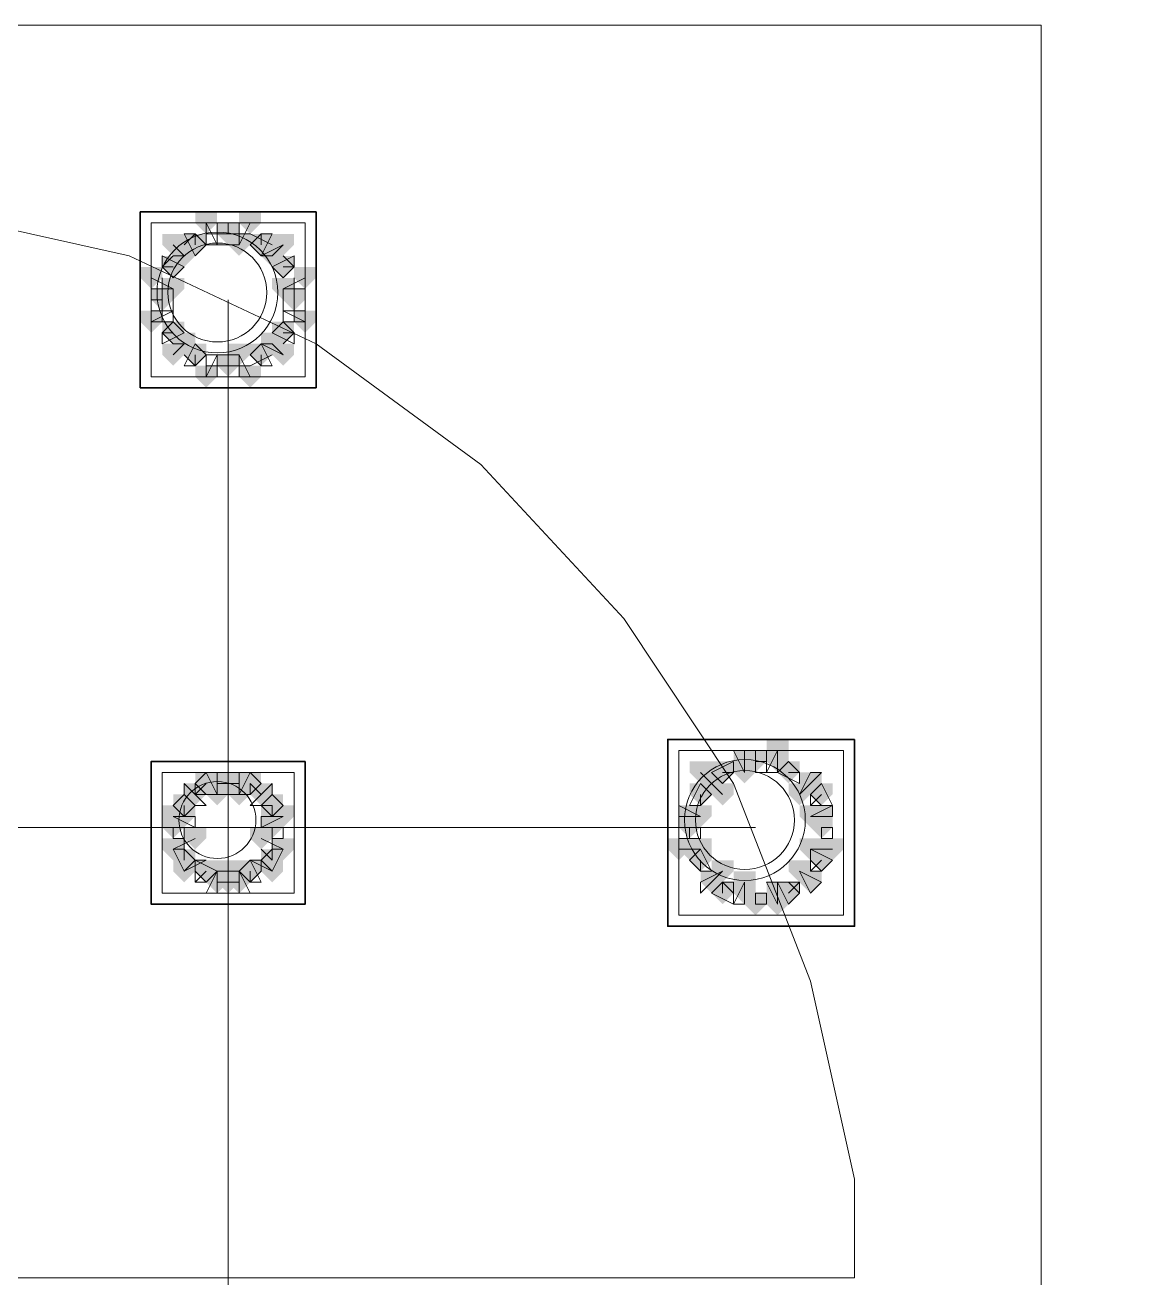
# Model space of a CAD drawing. Header units: millimetres. Extents: x 2315 to 4619, y 1334 to 1897.
# Drawn here: x 3907.4 to 3913.64, y 1554.71 to 1561.67 of the extents above; entities that cross this region are included whole.
import ezdxf

# ---------------------------------------------------------------- set-up
doc = ezdxf.new("R2010")
doc.units = ezdxf.units.MM
doc.linetypes.add('PDF_IMPORT', pattern=[1, 0.8, -0.2])
for name, color, linetype, true_color in [('PDF_10', 7, 'Continuous', 0x00b85c), ('PDF_AXIS', 7, 'Continuous', 0x00b85c), ('PDF_柱构件', 7, 'Continuous', 0x00b85c), ('PDF_转运站初步方案', 7, 'Continuous', 0x00b85c)]:
    doc.layers.add(name, color=color, linetype=linetype, true_color=true_color)
doc.layers.add('PDF_中心线层', color=1, linetype='Continuous')
doc.layers.add('PDF_粗实线层', color=7, linetype='Continuous')

msp = doc.modelspace()

# ---------------------------------------------------------------- hatches: boundary and pattern name
at = {"layer": 'PDF_10', "transparency": 33554559}
for points in [[(3908.5295, 1560.5703), (3908.4684, 1560.5703), (3908.4684, 1560.5093), (3908.5295, 1560.4482), (3908.5906, 1560.5093), (3908.5906, 1560.5703)], [(3908.5295, 1560.5703), (3908.4684, 1560.5703), (3908.4684, 1560.5093), (3908.5295, 1560.4482), (3908.5906, 1560.5093), (3908.5906, 1560.5703)], [(3908.3463, 1560.5093), (3908.2852, 1560.5093), (3908.2852, 1560.4482), (3908.3463, 1560.3871), (3908.4074, 1560.4482), (3908.4074, 1560.5093)], [(3908.3463, 1560.5093), (3908.2852, 1560.5093), (3908.2852, 1560.4482), (3908.3463, 1560.3871), (3908.4074, 1560.4482), (3908.4074, 1560.5093)], [(3908.7128, 1560.5093), (3908.6517, 1560.5093), (3908.6517, 1560.4482), (3908.7128, 1560.3871), (3908.7739, 1560.4482), (3908.7739, 1560.5093)], [(3908.7128, 1560.5093), (3908.6517, 1560.5093), (3908.6517, 1560.4482), (3908.7128, 1560.3871), (3908.7739, 1560.4482), (3908.7739, 1560.5093)], [(3908.2241, 1560.3871), (3908.163, 1560.3871), (3908.163, 1560.326), (3908.2241, 1560.2649), (3908.2852, 1560.326), (3908.2852, 1560.3871)], [(3908.2241, 1560.3871), (3908.163, 1560.3871), (3908.163, 1560.326), (3908.2241, 1560.2649), (3908.2852, 1560.326), (3908.2852, 1560.3871)], [(3908.8349, 1560.3871), (3908.7739, 1560.3871), (3908.7739, 1560.326), (3908.8349, 1560.2649), (3908.896, 1560.326), (3908.896, 1560.3871)], [(3908.8349, 1560.3871), (3908.7739, 1560.3871), (3908.7739, 1560.326), (3908.8349, 1560.2649), (3908.896, 1560.326), (3908.896, 1560.3871)], [(3908.163, 1560.2039), (3908.102, 1560.2039), (3908.102, 1560.1428), (3908.163, 1560.0817), (3908.2241, 1560.1428), (3908.2241, 1560.2039)], [(3908.163, 1560.2039), (3908.102, 1560.2039), (3908.102, 1560.1428), (3908.163, 1560.0817), (3908.2241, 1560.1428), (3908.2241, 1560.2039)], [(3908.896, 1560.2039), (3908.8349, 1560.2039), (3908.8349, 1560.1428), (3908.896, 1560.0817), (3908.9571, 1560.1428), (3908.9571, 1560.2039)], [(3908.896, 1560.2039), (3908.8349, 1560.2039), (3908.8349, 1560.1428), (3908.896, 1560.0817), (3908.9571, 1560.1428), (3908.9571, 1560.2039)], [(3908.896, 1560.2039), (3908.8349, 1560.2039), (3908.8349, 1560.1428), (3908.896, 1560.0817), (3908.9571, 1560.1428), (3908.9571, 1560.2039)], [(3908.2241, 1560.0206), (3908.163, 1560.0206), (3908.163, 1559.9595), (3908.2241, 1559.8985), (3908.2852, 1559.9595), (3908.2852, 1560.0206)], [(3908.2241, 1560.0206), (3908.163, 1560.0206), (3908.163, 1559.9595), (3908.2241, 1559.8985), (3908.2852, 1559.9595), (3908.2852, 1560.0206)], [(3908.8349, 1560.0206), (3908.7739, 1560.0206), (3908.7739, 1559.9595), (3908.8349, 1559.8985), (3908.896, 1559.9595), (3908.896, 1560.0206)], [(3908.8349, 1560.0206), (3908.7739, 1560.0206), (3908.7739, 1559.9595), (3908.8349, 1559.8985), (3908.896, 1559.9595), (3908.896, 1560.0206)], [(3908.3463, 1559.8985), (3908.2852, 1559.8985), (3908.2852, 1559.8374), (3908.3463, 1559.7763), (3908.4074, 1559.8374), (3908.4074, 1559.8985)], [(3908.3463, 1559.8985), (3908.2852, 1559.8985), (3908.2852, 1559.8374), (3908.3463, 1559.7763), (3908.4074, 1559.8374), (3908.4074, 1559.8985)], [(3908.5295, 1559.8374), (3908.4684, 1559.8374), (3908.4684, 1559.7763), (3908.5295, 1559.7152), (3908.5906, 1559.7763), (3908.5906, 1559.8374)], [(3908.5295, 1559.8374), (3908.4684, 1559.8374), (3908.4684, 1559.7763), (3908.5295, 1559.7152), (3908.5906, 1559.7763), (3908.5906, 1559.8374)], [(3908.7128, 1559.8985), (3908.6517, 1559.8985), (3908.6517, 1559.8374), (3908.7128, 1559.7763), (3908.7739, 1559.8374), (3908.7739, 1559.8985)], [(3908.7128, 1559.8985), (3908.6517, 1559.8985), (3908.6517, 1559.8374), (3908.7128, 1559.7763), (3908.7739, 1559.8374), (3908.7739, 1559.8985)], [(3911.4614, 1557.6385), (3911.4003, 1557.6385), (3911.4003, 1557.5774), (3911.4614, 1557.5163), (3911.5225, 1557.5774), (3911.5225, 1557.6385)], [(3911.4614, 1557.6385), (3911.4003, 1557.6385), (3911.4003, 1557.5774), (3911.4614, 1557.5163), (3911.5225, 1557.5774), (3911.5225, 1557.6385)], [(3911.2782, 1557.5774), (3911.2171, 1557.5774), (3911.2171, 1557.5163), (3911.2782, 1557.4552), (3911.3393, 1557.5163), (3911.3393, 1557.5774)], [(3911.2782, 1557.5774), (3911.2171, 1557.5774), (3911.2171, 1557.5163), (3911.2782, 1557.4552), (3911.3393, 1557.5163), (3911.3393, 1557.5774)], [(3911.2782, 1557.5774), (3911.2171, 1557.5774), (3911.2171, 1557.5163), (3911.2782, 1557.4552), (3911.3393, 1557.5163), (3911.3393, 1557.5774)], [(3911.6447, 1557.5774), (3911.5836, 1557.5774), (3911.5836, 1557.5163), (3911.6447, 1557.4552), (3911.7057, 1557.5163), (3911.7057, 1557.5774)], [(3911.6447, 1557.5774), (3911.5836, 1557.5774), (3911.5836, 1557.5163), (3911.6447, 1557.4552), (3911.7057, 1557.5163), (3911.7057, 1557.5774)], [(3908.4074, 1557.5163), (3908.3463, 1557.5163), (3908.3463, 1557.4552), (3908.4074, 1557.3941), (3908.4684, 1557.4552), (3908.4684, 1557.5163)], [(3908.4074, 1557.5163), (3908.3463, 1557.5163), (3908.3463, 1557.4552), (3908.4074, 1557.3941), (3908.4684, 1557.4552), (3908.4684, 1557.5163)], [(3908.5295, 1557.5163), (3908.4684, 1557.5163), (3908.4684, 1557.4552), (3908.5295, 1557.3941), (3908.5906, 1557.4552), (3908.5906, 1557.5163)], [(3908.5295, 1557.5163), (3908.4684, 1557.5163), (3908.4684, 1557.4552), (3908.5295, 1557.3941), (3908.5906, 1557.4552), (3908.5906, 1557.5163)], [(3908.6517, 1557.5163), (3908.5906, 1557.5163), (3908.5906, 1557.4552), (3908.6517, 1557.3941), (3908.7128, 1557.4552), (3908.7128, 1557.5163)], [(3908.6517, 1557.5163), (3908.5906, 1557.5163), (3908.5906, 1557.4552), (3908.6517, 1557.3941), (3908.7128, 1557.4552), (3908.7128, 1557.5163)], [(3911.156, 1557.4552), (3911.0949, 1557.4552), (3911.0949, 1557.3941), (3911.156, 1557.333), (3911.2171, 1557.3941), (3911.2171, 1557.4552)], [(3911.156, 1557.4552), (3911.0949, 1557.4552), (3911.0949, 1557.3941), (3911.156, 1557.333), (3911.2171, 1557.3941), (3911.2171, 1557.4552)], [(3911.8279, 1557.4552), (3911.7668, 1557.4552), (3911.7668, 1557.3941), (3911.8279, 1557.333), (3911.889, 1557.3941), (3911.889, 1557.4552)], [(3911.8279, 1557.4552), (3911.7668, 1557.4552), (3911.7668, 1557.3941), (3911.8279, 1557.333), (3911.889, 1557.3941), (3911.889, 1557.4552)], [(3908.2852, 1557.3941), (3908.2241, 1557.3941), (3908.2241, 1557.333), (3908.2852, 1557.272), (3908.3463, 1557.333), (3908.3463, 1557.3941)], [(3908.2852, 1557.3941), (3908.2241, 1557.3941), (3908.2241, 1557.333), (3908.2852, 1557.272), (3908.3463, 1557.333), (3908.3463, 1557.3941)], [(3908.2852, 1557.3941), (3908.2241, 1557.3941), (3908.2241, 1557.333), (3908.2852, 1557.272), (3908.3463, 1557.333), (3908.3463, 1557.3941)], [(3908.7739, 1557.3941), (3908.7128, 1557.3941), (3908.7128, 1557.333), (3908.7739, 1557.272), (3908.8349, 1557.333), (3908.8349, 1557.3941)], [(3908.7739, 1557.3941), (3908.7128, 1557.3941), (3908.7128, 1557.333), (3908.7739, 1557.272), (3908.8349, 1557.333), (3908.8349, 1557.3941)], [(3908.2241, 1557.272), (3908.163, 1557.272), (3908.163, 1557.2109), (3908.2241, 1557.1498), (3908.2852, 1557.2109), (3908.2852, 1557.272)], [(3908.2241, 1557.272), (3908.163, 1557.272), (3908.163, 1557.2109), (3908.2241, 1557.1498), (3908.2852, 1557.2109), (3908.2852, 1557.272)], [(3908.7739, 1557.272), (3908.7128, 1557.272), (3908.7128, 1557.2109), (3908.7739, 1557.1498), (3908.8349, 1557.2109), (3908.8349, 1557.272)], [(3908.7739, 1557.272), (3908.7128, 1557.272), (3908.7128, 1557.2109), (3908.7739, 1557.1498), (3908.8349, 1557.2109), (3908.8349, 1557.272)], [(3911.0949, 1557.272), (3911.0339, 1557.272), (3911.0339, 1557.2109), (3911.0949, 1557.1498), (3911.156, 1557.2109), (3911.156, 1557.272)], [(3911.0949, 1557.272), (3911.0339, 1557.272), (3911.0339, 1557.2109), (3911.0949, 1557.1498), (3911.156, 1557.2109), (3911.156, 1557.272)], [(3911.8279, 1557.272), (3911.7668, 1557.272), (3911.7668, 1557.2109), (3911.8279, 1557.1498), (3911.889, 1557.2109), (3911.889, 1557.272)], [(3911.8279, 1557.272), (3911.7668, 1557.272), (3911.7668, 1557.2109), (3911.8279, 1557.1498), (3911.889, 1557.2109), (3911.889, 1557.272)], [(3908.2852, 1557.0887), (3908.2241, 1557.0887), (3908.2241, 1557.0276), (3908.2852, 1556.9666), (3908.3463, 1557.0276), (3908.3463, 1557.0887)], [(3908.2852, 1557.0887), (3908.2241, 1557.0887), (3908.2241, 1557.0276), (3908.2852, 1556.9666), (3908.3463, 1557.0276), (3908.3463, 1557.0887)], [(3908.7739, 1557.0887), (3908.7128, 1557.0887), (3908.7128, 1557.0276), (3908.7739, 1556.9666), (3908.8349, 1557.0276), (3908.8349, 1557.0887)], [(3908.7739, 1557.0887), (3908.7128, 1557.0887), (3908.7128, 1557.0276), (3908.7739, 1556.9666), (3908.8349, 1557.0276), (3908.8349, 1557.0887)], [(3911.156, 1557.0887), (3911.0949, 1557.0887), (3911.0949, 1557.0276), (3911.156, 1556.9666), (3911.2171, 1557.0276), (3911.2171, 1557.0887)], [(3911.156, 1557.0887), (3911.0949, 1557.0887), (3911.0949, 1557.0276), (3911.156, 1556.9666), (3911.2171, 1557.0276), (3911.2171, 1557.0887)], [(3911.8279, 1557.0887), (3911.7668, 1557.0887), (3911.7668, 1557.0276), (3911.8279, 1556.9666), (3911.889, 1557.0276), (3911.889, 1557.0887)], [(3911.8279, 1557.0887), (3911.7668, 1557.0887), (3911.7668, 1557.0276), (3911.8279, 1556.9666), (3911.889, 1557.0276), (3911.889, 1557.0887)], [(3908.4074, 1557.0276), (3908.3463, 1557.0276), (3908.3463, 1556.9666), (3908.4074, 1556.9055), (3908.4684, 1556.9666), (3908.4684, 1557.0276)], [(3908.4074, 1557.0276), (3908.3463, 1557.0276), (3908.3463, 1556.9666), (3908.4074, 1556.9055), (3908.4684, 1556.9666), (3908.4684, 1557.0276)], [(3908.6517, 1557.0276), (3908.5906, 1557.0276), (3908.5906, 1556.9666), (3908.6517, 1556.9055), (3908.7128, 1556.9666), (3908.7128, 1557.0276)], [(3908.6517, 1557.0276), (3908.5906, 1557.0276), (3908.5906, 1556.9666), (3908.6517, 1556.9055), (3908.7128, 1556.9666), (3908.7128, 1557.0276)], [(3908.5295, 1556.9666), (3908.4684, 1556.9666), (3908.4684, 1556.9055), (3908.5295, 1556.8444), (3908.5906, 1556.9055), (3908.5906, 1556.9666)], [(3908.5295, 1556.9666), (3908.4684, 1556.9666), (3908.4684, 1556.9055), (3908.5295, 1556.8444), (3908.5906, 1556.9055), (3908.5906, 1556.9666)], [(3911.2782, 1556.9055), (3911.2171, 1556.9055), (3911.2171, 1556.8444), (3911.2782, 1556.7833), (3911.3393, 1556.8444), (3911.3393, 1556.9055)], [(3911.2782, 1556.9055), (3911.2171, 1556.9055), (3911.2171, 1556.8444), (3911.2782, 1556.7833), (3911.3393, 1556.8444), (3911.3393, 1556.9055)], [(3911.4614, 1556.8444), (3911.4003, 1556.8444), (3911.4003, 1556.7833), (3911.4614, 1556.7222), (3911.5225, 1556.7833), (3911.5225, 1556.8444)], [(3911.4614, 1556.8444), (3911.4003, 1556.8444), (3911.4003, 1556.7833), (3911.4614, 1556.7222), (3911.5225, 1556.7833), (3911.5225, 1556.8444)], [(3911.6447, 1556.9055), (3911.5836, 1556.9055), (3911.5836, 1556.8444), (3911.6447, 1556.7833), (3911.7057, 1556.8444), (3911.7057, 1556.9055)], [(3911.6447, 1556.9055), (3911.5836, 1556.9055), (3911.5836, 1556.8444), (3911.6447, 1556.7833), (3911.7057, 1556.8444), (3911.7057, 1556.9055)]]:
    msp.add_hatch(color=6, dxfattribs=at).paths.add_polyline_path(points)
at = {"layer": 'PDF_柱构件', "transparency": 33554559}
for points in [[(3908.4074, 1560.6314), (3908.3463, 1560.6314), (3908.3463, 1560.5703), (3908.4074, 1560.5093), (3908.4684, 1560.5703), (3908.4684, 1560.6314)], [(3908.6517, 1560.6314), (3908.5906, 1560.6314), (3908.5906, 1560.5703), (3908.6517, 1560.5093), (3908.7128, 1560.5703), (3908.7128, 1560.6314)], [(3908.2241, 1560.5093), (3908.163, 1560.5093), (3908.163, 1560.4482), (3908.2241, 1560.3871), (3908.2852, 1560.4482), (3908.2852, 1560.5093)], [(3908.5906, 1560.5093), (3908.5295, 1560.5093), (3908.5295, 1560.4482), (3908.5906, 1560.3871), (3908.6517, 1560.4482), (3908.6517, 1560.5093)], [(3908.8349, 1560.5093), (3908.7739, 1560.5093), (3908.7739, 1560.4482), (3908.8349, 1560.3871), (3908.896, 1560.4482), (3908.896, 1560.5093)], [(3908.2852, 1560.4482), (3908.2241, 1560.4482), (3908.2241, 1560.3871), (3908.2852, 1560.326), (3908.3463, 1560.3871), (3908.3463, 1560.4482)], [(3908.7739, 1560.4482), (3908.7128, 1560.4482), (3908.7128, 1560.3871), (3908.7739, 1560.326), (3908.8349, 1560.3871), (3908.8349, 1560.4482)], [(3908.102, 1560.326), (3908.0409, 1560.326), (3908.0409, 1560.2649), (3908.102, 1560.2039), (3908.163, 1560.2649), (3908.163, 1560.326)], [(3908.9571, 1560.326), (3908.896, 1560.326), (3908.896, 1560.2649), (3908.9571, 1560.2039), (3909.0182, 1560.2649), (3909.0182, 1560.326)], [(3908.2241, 1560.2649), (3908.163, 1560.2649), (3908.163, 1560.2039), (3908.2241, 1560.1428), (3908.2852, 1560.2039), (3908.2852, 1560.2649)], [(3908.8349, 1560.2649), (3908.7739, 1560.2649), (3908.7739, 1560.2039), (3908.8349, 1560.1428), (3908.896, 1560.2039), (3908.896, 1560.2649)], [(3908.102, 1560.0817), (3908.0409, 1560.0817), (3908.0409, 1560.0206), (3908.102, 1559.9595), (3908.163, 1560.0206), (3908.163, 1560.0817)], [(3908.9571, 1560.0817), (3908.896, 1560.0817), (3908.896, 1560.0206), (3908.9571, 1559.9595), (3909.0182, 1560.0206), (3909.0182, 1560.0817)], [(3908.2852, 1559.9595), (3908.2241, 1559.9595), (3908.2241, 1559.8985), (3908.2852, 1559.8374), (3908.3463, 1559.8985), (3908.3463, 1559.9595)], [(3908.7739, 1559.9595), (3908.7128, 1559.9595), (3908.7128, 1559.8985), (3908.7739, 1559.8374), (3908.8349, 1559.8985), (3908.8349, 1559.9595)], [(3908.2241, 1559.8985), (3908.163, 1559.8985), (3908.163, 1559.8374), (3908.2241, 1559.7763), (3908.2852, 1559.8374), (3908.2852, 1559.8985)], [(3908.5906, 1559.8985), (3908.5295, 1559.8985), (3908.5295, 1559.8374), (3908.5906, 1559.7763), (3908.6517, 1559.8374), (3908.6517, 1559.8985)], [(3908.8349, 1559.8985), (3908.7739, 1559.8985), (3908.7739, 1559.8374), (3908.8349, 1559.7763), (3908.896, 1559.8374), (3908.896, 1559.8985)], [(3908.4074, 1559.7763), (3908.3463, 1559.7763), (3908.3463, 1559.7152), (3908.4074, 1559.6541), (3908.4684, 1559.7152), (3908.4684, 1559.7763)], [(3908.6517, 1559.7763), (3908.5906, 1559.7763), (3908.5906, 1559.7152), (3908.6517, 1559.6541), (3908.7128, 1559.7152), (3908.7128, 1559.7763)], [(3911.5836, 1557.6995), (3911.5225, 1557.6995), (3911.5225, 1557.6385), (3911.5836, 1557.5774), (3911.6447, 1557.6385), (3911.6447, 1557.6995)], [(3911.4003, 1557.6385), (3911.3393, 1557.6385), (3911.3393, 1557.5774), (3911.4003, 1557.5163), (3911.4614, 1557.5774), (3911.4614, 1557.6385)], [(3911.5836, 1557.6385), (3911.5225, 1557.6385), (3911.5225, 1557.5774), (3911.5836, 1557.5163), (3911.6447, 1557.5774), (3911.6447, 1557.6385)], [(3911.156, 1557.5774), (3911.0949, 1557.5774), (3911.0949, 1557.5163), (3911.156, 1557.4552), (3911.2171, 1557.5163), (3911.2171, 1557.5774)], [(3911.4003, 1557.5774), (3911.3393, 1557.5774), (3911.3393, 1557.5163), (3911.4003, 1557.4552), (3911.4614, 1557.5163), (3911.4614, 1557.5774)], [(3908.4684, 1557.5163), (3908.4074, 1557.5163), (3908.4074, 1557.4552), (3908.4684, 1557.3941), (3908.5295, 1557.4552), (3908.5295, 1557.5163)], [(3908.5906, 1557.5163), (3908.5295, 1557.5163), (3908.5295, 1557.4552), (3908.5906, 1557.3941), (3908.6517, 1557.4552), (3908.6517, 1557.5163)], [(3911.2171, 1557.5163), (3911.156, 1557.5163), (3911.156, 1557.4552), (3911.2171, 1557.3941), (3911.2782, 1557.4552), (3911.2782, 1557.5163)], [(3911.7668, 1557.5163), (3911.7057, 1557.5163), (3911.7057, 1557.4552), (3911.7668, 1557.3941), (3911.8279, 1557.4552), (3911.8279, 1557.5163)], [(3908.3463, 1557.4552), (3908.2852, 1557.4552), (3908.2852, 1557.3941), (3908.3463, 1557.333), (3908.4074, 1557.3941), (3908.4074, 1557.4552)], [(3908.4684, 1557.4552), (3908.4074, 1557.4552), (3908.4074, 1557.3941), (3908.4684, 1557.333), (3908.5295, 1557.3941), (3908.5295, 1557.4552)], [(3908.5906, 1557.4552), (3908.5295, 1557.4552), (3908.5295, 1557.3941), (3908.5906, 1557.333), (3908.6517, 1557.3941), (3908.6517, 1557.4552)], [(3908.7128, 1557.4552), (3908.6517, 1557.4552), (3908.6517, 1557.3941), (3908.7128, 1557.333), (3908.7739, 1557.3941), (3908.7739, 1557.4552)], [(3911.2782, 1557.4552), (3911.2171, 1557.4552), (3911.2171, 1557.3941), (3911.2782, 1557.333), (3911.3393, 1557.3941), (3911.3393, 1557.4552)], [(3911.7057, 1557.4552), (3911.6447, 1557.4552), (3911.6447, 1557.3941), (3911.7057, 1557.333), (3911.7668, 1557.3941), (3911.7668, 1557.4552)], [(3908.2241, 1557.333), (3908.163, 1557.333), (3908.163, 1557.272), (3908.2241, 1557.2109), (3908.2852, 1557.272), (3908.2852, 1557.333)], [(3908.2852, 1557.333), (3908.2241, 1557.333), (3908.2241, 1557.272), (3908.2852, 1557.2109), (3908.3463, 1557.272), (3908.3463, 1557.333)], [(3908.7739, 1557.333), (3908.7128, 1557.333), (3908.7128, 1557.272), (3908.7739, 1557.2109), (3908.8349, 1557.272), (3908.8349, 1557.333)], [(3908.8349, 1557.333), (3908.7739, 1557.333), (3908.7739, 1557.272), (3908.8349, 1557.2109), (3908.896, 1557.272), (3908.896, 1557.333)], [(3911.0949, 1557.333), (3911.0339, 1557.333), (3911.0339, 1557.272), (3911.0949, 1557.2109), (3911.156, 1557.272), (3911.156, 1557.333)], [(3911.156, 1557.333), (3911.0949, 1557.333), (3911.0949, 1557.272), (3911.156, 1557.2109), (3911.2171, 1557.272), (3911.2171, 1557.333)], [(3911.7668, 1557.333), (3911.7057, 1557.333), (3911.7057, 1557.272), (3911.7668, 1557.2109), (3911.8279, 1557.272), (3911.8279, 1557.333)], [(3911.8279, 1557.333), (3911.7668, 1557.333), (3911.7668, 1557.272), (3911.8279, 1557.2109), (3911.889, 1557.272), (3911.889, 1557.333)], [(3908.3463, 1557.2109), (3908.2852, 1557.2109), (3908.2852, 1557.1498), (3908.3463, 1557.0887), (3908.4074, 1557.1498), (3908.4074, 1557.2109)], [(3908.7128, 1557.2109), (3908.6517, 1557.2109), (3908.6517, 1557.1498), (3908.7128, 1557.0887), (3908.7739, 1557.1498), (3908.7739, 1557.2109)], [(3908.2241, 1557.1498), (3908.163, 1557.1498), (3908.163, 1557.0887), (3908.2241, 1557.0276), (3908.2852, 1557.0887), (3908.2852, 1557.1498)], [(3908.8349, 1557.1498), (3908.7739, 1557.1498), (3908.7739, 1557.0887), (3908.8349, 1557.0276), (3908.896, 1557.0887), (3908.896, 1557.1498)], [(3911.0339, 1557.1498), (3910.9728, 1557.1498), (3910.9728, 1557.0887), (3911.0339, 1557.0276), (3911.0949, 1557.0887), (3911.0949, 1557.1498)], [(3911.0949, 1557.1498), (3911.0339, 1557.1498), (3911.0339, 1557.0887), (3911.0949, 1557.0276), (3911.156, 1557.0887), (3911.156, 1557.1498)], [(3911.156, 1557.1498), (3911.0949, 1557.1498), (3911.0949, 1557.0887), (3911.156, 1557.0276), (3911.2171, 1557.0887), (3911.2171, 1557.1498)], [(3911.7668, 1557.1498), (3911.7057, 1557.1498), (3911.7057, 1557.0887), (3911.7668, 1557.0276), (3911.8279, 1557.0887), (3911.8279, 1557.1498)], [(3911.8279, 1557.1498), (3911.7668, 1557.1498), (3911.7668, 1557.0887), (3911.8279, 1557.0276), (3911.889, 1557.0887), (3911.889, 1557.1498)], [(3911.889, 1557.1498), (3911.8279, 1557.1498), (3911.8279, 1557.0887), (3911.889, 1557.0276), (3911.9501, 1557.0887), (3911.9501, 1557.1498)], [(3908.2852, 1557.0276), (3908.2241, 1557.0276), (3908.2241, 1556.9666), (3908.2852, 1556.9055), (3908.3463, 1556.9666), (3908.3463, 1557.0276)], [(3908.4684, 1557.0276), (3908.4074, 1557.0276), (3908.4074, 1556.9666), (3908.4684, 1556.9055), (3908.5295, 1556.9666), (3908.5295, 1557.0276)], [(3908.5906, 1557.0276), (3908.5295, 1557.0276), (3908.5295, 1556.9666), (3908.5906, 1556.9055), (3908.6517, 1556.9666), (3908.6517, 1557.0276)], [(3908.7739, 1557.0276), (3908.7128, 1557.0276), (3908.7128, 1556.9666), (3908.7739, 1556.9055), (3908.8349, 1556.9666), (3908.8349, 1557.0276)], [(3911.2782, 1557.0276), (3911.2171, 1557.0276), (3911.2171, 1556.9666), (3911.2782, 1556.9055), (3911.3393, 1556.9666), (3911.3393, 1557.0276)], [(3911.7057, 1557.0276), (3911.6447, 1557.0276), (3911.6447, 1556.9666), (3911.7057, 1556.9055), (3911.7668, 1556.9666), (3911.7668, 1557.0276)], [(3908.4684, 1556.9666), (3908.4074, 1556.9666), (3908.4074, 1556.9055), (3908.4684, 1556.8444), (3908.5295, 1556.9055), (3908.5295, 1556.9666)], [(3908.5906, 1556.9666), (3908.5295, 1556.9666), (3908.5295, 1556.9055), (3908.5906, 1556.8444), (3908.6517, 1556.9055), (3908.6517, 1556.9666)], [(3911.2171, 1556.9666), (3911.156, 1556.9666), (3911.156, 1556.9055), (3911.2171, 1556.8444), (3911.2782, 1556.9055), (3911.2782, 1556.9666)], [(3911.4003, 1556.9666), (3911.3393, 1556.9666), (3911.3393, 1556.9055), (3911.4003, 1556.8444), (3911.4614, 1556.9055), (3911.4614, 1556.9666)], [(3911.7668, 1556.9666), (3911.7057, 1556.9666), (3911.7057, 1556.9055), (3911.7668, 1556.8444), (3911.8279, 1556.9055), (3911.8279, 1556.9666)], [(3911.4003, 1556.9055), (3911.3393, 1556.9055), (3911.3393, 1556.8444), (3911.4003, 1556.7833), (3911.4614, 1556.8444), (3911.4614, 1556.9055)], [(3911.5836, 1556.9055), (3911.5225, 1556.9055), (3911.5225, 1556.8444), (3911.5836, 1556.7833), (3911.6447, 1556.8444), (3911.6447, 1556.9055)], [(3911.5836, 1556.8444), (3911.5225, 1556.8444), (3911.5225, 1556.7833), (3911.5836, 1556.7222), (3911.6447, 1556.7833), (3911.6447, 1556.8444)]]:
    msp.add_hatch(color=6, dxfattribs=at).paths.add_polyline_path(points)
at = {"layer": 'PDF_转运站初步方案', "transparency": 33554559}
for points in [[(3908.5295, 1560.5703), (3908.4684, 1560.5703), (3908.4684, 1560.5093), (3908.5295, 1560.4482), (3908.5906, 1560.5093), (3908.5906, 1560.5703)], [(3908.5295, 1560.5703), (3908.4684, 1560.5703), (3908.4684, 1560.5093), (3908.5295, 1560.4482), (3908.5906, 1560.5093), (3908.5906, 1560.5703)], [(3908.3463, 1560.5093), (3908.2852, 1560.5093), (3908.2852, 1560.4482), (3908.3463, 1560.3871), (3908.4074, 1560.4482), (3908.4074, 1560.5093)], [(3908.3463, 1560.5093), (3908.2852, 1560.5093), (3908.2852, 1560.4482), (3908.3463, 1560.3871), (3908.4074, 1560.4482), (3908.4074, 1560.5093)], [(3908.7128, 1560.5093), (3908.6517, 1560.5093), (3908.6517, 1560.4482), (3908.7128, 1560.3871), (3908.7739, 1560.4482), (3908.7739, 1560.5093)], [(3908.7128, 1560.5093), (3908.6517, 1560.5093), (3908.6517, 1560.4482), (3908.7128, 1560.3871), (3908.7739, 1560.4482), (3908.7739, 1560.5093)], [(3908.2241, 1560.3871), (3908.163, 1560.3871), (3908.163, 1560.326), (3908.2241, 1560.2649), (3908.2852, 1560.326), (3908.2852, 1560.3871)], [(3908.2241, 1560.3871), (3908.163, 1560.3871), (3908.163, 1560.326), (3908.2241, 1560.2649), (3908.2852, 1560.326), (3908.2852, 1560.3871)], [(3908.8349, 1560.3871), (3908.7739, 1560.3871), (3908.7739, 1560.326), (3908.8349, 1560.2649), (3908.896, 1560.326), (3908.896, 1560.3871)], [(3908.8349, 1560.3871), (3908.7739, 1560.3871), (3908.7739, 1560.326), (3908.8349, 1560.2649), (3908.896, 1560.326), (3908.896, 1560.3871)], [(3908.163, 1560.2039), (3908.102, 1560.2039), (3908.102, 1560.1428), (3908.163, 1560.0817), (3908.2241, 1560.1428), (3908.2241, 1560.2039)], [(3908.163, 1560.2039), (3908.102, 1560.2039), (3908.102, 1560.1428), (3908.163, 1560.0817), (3908.2241, 1560.1428), (3908.2241, 1560.2039)], [(3908.896, 1560.2039), (3908.8349, 1560.2039), (3908.8349, 1560.1428), (3908.896, 1560.0817), (3908.9571, 1560.1428), (3908.9571, 1560.2039)], [(3908.896, 1560.2039), (3908.8349, 1560.2039), (3908.8349, 1560.1428), (3908.896, 1560.0817), (3908.9571, 1560.1428), (3908.9571, 1560.2039)], [(3908.2241, 1560.0206), (3908.163, 1560.0206), (3908.163, 1559.9595), (3908.2241, 1559.8985), (3908.2852, 1559.9595), (3908.2852, 1560.0206)], [(3908.2241, 1560.0206), (3908.163, 1560.0206), (3908.163, 1559.9595), (3908.2241, 1559.8985), (3908.2852, 1559.9595), (3908.2852, 1560.0206)], [(3908.8349, 1560.0206), (3908.7739, 1560.0206), (3908.7739, 1559.9595), (3908.8349, 1559.8985), (3908.896, 1559.9595), (3908.896, 1560.0206)], [(3908.8349, 1560.0206), (3908.7739, 1560.0206), (3908.7739, 1559.9595), (3908.8349, 1559.8985), (3908.896, 1559.9595), (3908.896, 1560.0206)], [(3908.3463, 1559.8985), (3908.2852, 1559.8985), (3908.2852, 1559.8374), (3908.3463, 1559.7763), (3908.4074, 1559.8374), (3908.4074, 1559.8985)], [(3908.3463, 1559.8985), (3908.2852, 1559.8985), (3908.2852, 1559.8374), (3908.3463, 1559.7763), (3908.4074, 1559.8374), (3908.4074, 1559.8985)], [(3908.5295, 1559.8374), (3908.4684, 1559.8374), (3908.4684, 1559.7763), (3908.5295, 1559.7152), (3908.5906, 1559.7763), (3908.5906, 1559.8374)], [(3908.5295, 1559.8374), (3908.4684, 1559.8374), (3908.4684, 1559.7763), (3908.5295, 1559.7152), (3908.5906, 1559.7763), (3908.5906, 1559.8374)], [(3908.7128, 1559.8985), (3908.6517, 1559.8985), (3908.6517, 1559.8374), (3908.7128, 1559.7763), (3908.7739, 1559.8374), (3908.7739, 1559.8985)], [(3908.7128, 1559.8985), (3908.6517, 1559.8985), (3908.6517, 1559.8374), (3908.7128, 1559.7763), (3908.7739, 1559.8374), (3908.7739, 1559.8985)], [(3911.4614, 1557.6385), (3911.4003, 1557.6385), (3911.4003, 1557.5774), (3911.4614, 1557.5163), (3911.5225, 1557.5774), (3911.5225, 1557.6385)], [(3911.4614, 1557.6385), (3911.4003, 1557.6385), (3911.4003, 1557.5774), (3911.4614, 1557.5163), (3911.5225, 1557.5774), (3911.5225, 1557.6385)], [(3911.2782, 1557.5774), (3911.2171, 1557.5774), (3911.2171, 1557.5163), (3911.2782, 1557.4552), (3911.3393, 1557.5163), (3911.3393, 1557.5774)], [(3911.2782, 1557.5774), (3911.2171, 1557.5774), (3911.2171, 1557.5163), (3911.2782, 1557.4552), (3911.3393, 1557.5163), (3911.3393, 1557.5774)], [(3911.6447, 1557.5774), (3911.5836, 1557.5774), (3911.5836, 1557.5163), (3911.6447, 1557.4552), (3911.7057, 1557.5163), (3911.7057, 1557.5774)], [(3911.6447, 1557.5774), (3911.5836, 1557.5774), (3911.5836, 1557.5163), (3911.6447, 1557.4552), (3911.7057, 1557.5163), (3911.7057, 1557.5774)], [(3908.4074, 1557.5163), (3908.3463, 1557.5163), (3908.3463, 1557.4552), (3908.4074, 1557.3941), (3908.4684, 1557.4552), (3908.4684, 1557.5163)], [(3908.4074, 1557.5163), (3908.3463, 1557.5163), (3908.3463, 1557.4552), (3908.4074, 1557.3941), (3908.4684, 1557.4552), (3908.4684, 1557.5163)], [(3908.5295, 1557.5163), (3908.4684, 1557.5163), (3908.4684, 1557.4552), (3908.5295, 1557.3941), (3908.5906, 1557.4552), (3908.5906, 1557.5163)], [(3908.5295, 1557.5163), (3908.4684, 1557.5163), (3908.4684, 1557.4552), (3908.5295, 1557.3941), (3908.5906, 1557.4552), (3908.5906, 1557.5163)], [(3908.6517, 1557.5163), (3908.5906, 1557.5163), (3908.5906, 1557.4552), (3908.6517, 1557.3941), (3908.7128, 1557.4552), (3908.7128, 1557.5163)], [(3908.6517, 1557.5163), (3908.5906, 1557.5163), (3908.5906, 1557.4552), (3908.6517, 1557.3941), (3908.7128, 1557.4552), (3908.7128, 1557.5163)], [(3911.156, 1557.4552), (3911.0949, 1557.4552), (3911.0949, 1557.3941), (3911.156, 1557.333), (3911.2171, 1557.3941), (3911.2171, 1557.4552)], [(3911.156, 1557.4552), (3911.0949, 1557.4552), (3911.0949, 1557.3941), (3911.156, 1557.333), (3911.2171, 1557.3941), (3911.2171, 1557.4552)], [(3911.8279, 1557.4552), (3911.7668, 1557.4552), (3911.7668, 1557.3941), (3911.8279, 1557.333), (3911.889, 1557.3941), (3911.889, 1557.4552)], [(3911.8279, 1557.4552), (3911.7668, 1557.4552), (3911.7668, 1557.3941), (3911.8279, 1557.333), (3911.889, 1557.3941), (3911.889, 1557.4552)], [(3908.2852, 1557.3941), (3908.2241, 1557.3941), (3908.2241, 1557.333), (3908.2852, 1557.272), (3908.3463, 1557.333), (3908.3463, 1557.3941)], [(3908.2852, 1557.3941), (3908.2241, 1557.3941), (3908.2241, 1557.333), (3908.2852, 1557.272), (3908.3463, 1557.333), (3908.3463, 1557.3941)], [(3908.7739, 1557.3941), (3908.7128, 1557.3941), (3908.7128, 1557.333), (3908.7739, 1557.272), (3908.8349, 1557.333), (3908.8349, 1557.3941)], [(3908.7739, 1557.3941), (3908.7128, 1557.3941), (3908.7128, 1557.333), (3908.7739, 1557.272), (3908.8349, 1557.333), (3908.8349, 1557.3941)], [(3908.2241, 1557.272), (3908.163, 1557.272), (3908.163, 1557.2109), (3908.2241, 1557.1498), (3908.2852, 1557.2109), (3908.2852, 1557.272)], [(3908.2241, 1557.272), (3908.163, 1557.272), (3908.163, 1557.2109), (3908.2241, 1557.1498), (3908.2852, 1557.2109), (3908.2852, 1557.272)], [(3908.7739, 1557.272), (3908.7128, 1557.272), (3908.7128, 1557.2109), (3908.7739, 1557.1498), (3908.8349, 1557.2109), (3908.8349, 1557.272)], [(3908.7739, 1557.272), (3908.7128, 1557.272), (3908.7128, 1557.2109), (3908.7739, 1557.1498), (3908.8349, 1557.2109), (3908.8349, 1557.272)], [(3911.0949, 1557.272), (3911.0339, 1557.272), (3911.0339, 1557.2109), (3911.0949, 1557.1498), (3911.156, 1557.2109), (3911.156, 1557.272)], [(3911.0949, 1557.272), (3911.0339, 1557.272), (3911.0339, 1557.2109), (3911.0949, 1557.1498), (3911.156, 1557.2109), (3911.156, 1557.272)], [(3911.8279, 1557.272), (3911.7668, 1557.272), (3911.7668, 1557.2109), (3911.8279, 1557.1498), (3911.889, 1557.2109), (3911.889, 1557.272)], [(3911.8279, 1557.272), (3911.7668, 1557.272), (3911.7668, 1557.2109), (3911.8279, 1557.1498), (3911.889, 1557.2109), (3911.889, 1557.272)], [(3908.2852, 1557.0887), (3908.2241, 1557.0887), (3908.2241, 1557.0276), (3908.2852, 1556.9666), (3908.3463, 1557.0276), (3908.3463, 1557.0887)], [(3908.2852, 1557.0887), (3908.2241, 1557.0887), (3908.2241, 1557.0276), (3908.2852, 1556.9666), (3908.3463, 1557.0276), (3908.3463, 1557.0887)], [(3908.7739, 1557.0887), (3908.7128, 1557.0887), (3908.7128, 1557.0276), (3908.7739, 1556.9666), (3908.8349, 1557.0276), (3908.8349, 1557.0887)], [(3908.7739, 1557.0887), (3908.7128, 1557.0887), (3908.7128, 1557.0276), (3908.7739, 1556.9666), (3908.8349, 1557.0276), (3908.8349, 1557.0887)], [(3911.156, 1557.0887), (3911.0949, 1557.0887), (3911.0949, 1557.0276), (3911.156, 1556.9666), (3911.2171, 1557.0276), (3911.2171, 1557.0887)], [(3911.156, 1557.0887), (3911.0949, 1557.0887), (3911.0949, 1557.0276), (3911.156, 1556.9666), (3911.2171, 1557.0276), (3911.2171, 1557.0887)], [(3911.8279, 1557.0887), (3911.7668, 1557.0887), (3911.7668, 1557.0276), (3911.8279, 1556.9666), (3911.889, 1557.0276), (3911.889, 1557.0887)], [(3911.8279, 1557.0887), (3911.7668, 1557.0887), (3911.7668, 1557.0276), (3911.8279, 1556.9666), (3911.889, 1557.0276), (3911.889, 1557.0887)], [(3908.4074, 1557.0276), (3908.3463, 1557.0276), (3908.3463, 1556.9666), (3908.4074, 1556.9055), (3908.4684, 1556.9666), (3908.4684, 1557.0276)], [(3908.4074, 1557.0276), (3908.3463, 1557.0276), (3908.3463, 1556.9666), (3908.4074, 1556.9055), (3908.4684, 1556.9666), (3908.4684, 1557.0276)], [(3908.6517, 1557.0276), (3908.5906, 1557.0276), (3908.5906, 1556.9666), (3908.6517, 1556.9055), (3908.7128, 1556.9666), (3908.7128, 1557.0276)], [(3908.6517, 1557.0276), (3908.5906, 1557.0276), (3908.5906, 1556.9666), (3908.6517, 1556.9055), (3908.7128, 1556.9666), (3908.7128, 1557.0276)], [(3908.5295, 1556.9666), (3908.4684, 1556.9666), (3908.4684, 1556.9055), (3908.5295, 1556.8444), (3908.5906, 1556.9055), (3908.5906, 1556.9666)], [(3908.5295, 1556.9666), (3908.4684, 1556.9666), (3908.4684, 1556.9055), (3908.5295, 1556.8444), (3908.5906, 1556.9055), (3908.5906, 1556.9666)], [(3911.2782, 1556.9055), (3911.2171, 1556.9055), (3911.2171, 1556.8444), (3911.2782, 1556.7833), (3911.3393, 1556.8444), (3911.3393, 1556.9055)], [(3911.2782, 1556.9055), (3911.2171, 1556.9055), (3911.2171, 1556.8444), (3911.2782, 1556.7833), (3911.3393, 1556.8444), (3911.3393, 1556.9055)], [(3911.4614, 1556.8444), (3911.4003, 1556.8444), (3911.4003, 1556.7833), (3911.4614, 1556.7222), (3911.5225, 1556.7833), (3911.5225, 1556.8444)], [(3911.4614, 1556.8444), (3911.4003, 1556.8444), (3911.4003, 1556.7833), (3911.4614, 1556.7222), (3911.5225, 1556.7833), (3911.5225, 1556.8444)], [(3911.6447, 1556.9055), (3911.5836, 1556.9055), (3911.5836, 1556.8444), (3911.6447, 1556.7833), (3911.7057, 1556.8444), (3911.7057, 1556.9055)], [(3911.6447, 1556.9055), (3911.5836, 1556.9055), (3911.5836, 1556.8444), (3911.6447, 1556.7833), (3911.7057, 1556.8444), (3911.7057, 1556.9055)]]:
    msp.add_hatch(color=6, dxfattribs=at).paths.add_polyline_path(points)

# ---------------------------------------------------------------- linework, layer by layer
at = {"layer": 'PDF_10', "color": 6, "lineweight": 18}
for points in [[(3908.5295, 1560.5093), (3908.5295, 1560.5703)], [(3908.2852, 1560.4482), (3908.3463, 1560.5093), (3908.3463, 1560.4482)], [(3908.4684, 1560.5093), (3908.5906, 1560.5093)], [(3908.6517, 1560.5093), (3908.7739, 1560.4482)], [(3908.7128, 1560.4482), (3908.7128, 1560.5093)], [(3908.2241, 1560.326), (3908.163, 1560.326), (3908.2241, 1560.3871)], [(3908.8349, 1560.3871), (3908.896, 1560.326), (3908.8349, 1560.326)], [(3908.163, 1560.0817), (3908.163, 1560.2039)], [(3908.896, 1560.2039), (3908.896, 1560.0817)], [(3908.163, 1560.1428), (3908.102, 1560.1428)], [(3908.2241, 1559.8985), (3908.163, 1559.9595), (3908.2241, 1559.9595)], [(3908.8349, 1559.9595), (3908.896, 1559.9595), (3908.8349, 1559.8985)], [(3908.3463, 1559.8374), (3908.3463, 1559.7763), (3908.2852, 1559.8374)], [(3908.7739, 1559.8374), (3908.6517, 1559.7763)], [(3908.7128, 1559.8374), (3908.7128, 1559.7763)], [(3908.5906, 1559.7763), (3908.4684, 1559.7763)], [(3908.5295, 1559.7763), (3908.5295, 1559.7152)], [(3911.5225, 1557.5774), (3911.4614, 1557.5774), (3911.4614, 1557.5163)], [(3908.5295, 1557.4552), (3908.5295, 1557.5163)], [(3911.3393, 1557.5163), (3911.2782, 1557.5163)], [(3911.7057, 1557.5163), (3911.6447, 1557.5163), (3911.7057, 1557.5163)], [(3908.4074, 1557.4552), (3908.3463, 1557.3941)], [(3908.4074, 1557.3941), (3908.3463, 1557.4552)], [(3908.5906, 1557.4552), (3908.4684, 1557.4552)], [(3908.7128, 1557.3941), (3908.6517, 1557.4552), (3908.6517, 1557.3941)], [(3908.2852, 1557.333), (3908.2852, 1557.272)], [(3908.7739, 1557.272), (3908.7739, 1557.333), (3908.7128, 1557.333)], [(3911.156, 1557.3941), (3911.156, 1557.333), (3911.156, 1557.3941)], [(3911.8279, 1557.333), (3911.7668, 1557.3941)], [(3911.7668, 1557.333), (3911.8279, 1557.3941)], [(3908.2852, 1557.2109), (3908.2241, 1557.2109), (3908.2241, 1557.1498)], [(3908.7739, 1557.1498), (3908.7739, 1557.2109), (3908.8349, 1557.2109)], [(3911.156, 1557.2109), (3911.0949, 1557.2109), (3911.0949, 1557.1498)], [(3911.8279, 1557.1498), (3911.8279, 1557.2109), (3911.889, 1557.2109)], [(3908.2852, 1557.0276), (3908.2852, 1557.0887), (3908.2852, 1557.0276)], [(3908.7128, 1557.0887), (3908.7739, 1557.0276), (3908.7739, 1557.0887)], [(3911.156, 1556.9666), (3911.156, 1557.0276), (3911.156, 1556.9666)], [(3911.7668, 1556.9666), (3911.8279, 1557.0276)], [(3911.7668, 1557.0276), (3911.8279, 1556.9666)], [(3908.3463, 1556.9666), (3908.4074, 1556.9055)], [(3908.4074, 1556.9666), (3908.3463, 1556.9055)], [(3908.5295, 1556.9666), (3908.5295, 1556.9055)], [(3908.6517, 1556.9666), (3908.6517, 1556.9055), (3908.7128, 1556.9666)], [(3908.4684, 1556.9055), (3908.5906, 1556.9055)], [(3911.2782, 1556.8444), (3911.2782, 1556.9055), (3911.3393, 1556.8444)], [(3911.4614, 1556.8444), (3911.4614, 1556.7833), (3911.5225, 1556.7833)], [(3911.6447, 1556.8444), (3911.7057, 1556.9055)], [(3911.6447, 1556.9055), (3911.7057, 1556.8444)]]:
    msp.add_lwpolyline(points, dxfattribs=at)
at = {"layer": 'PDF_AXIS', "color": 6, "lineweight": 18}
for points in [[(3908.102, 1560.5703), (3908.102, 1559.7152), (3908.9571, 1559.7152), (3908.9571, 1560.5703)], [(3911.9501, 1557.6385), (3911.9501, 1556.7222), (3911.0339, 1556.7222), (3911.0339, 1557.6385)], [(3908.896, 1557.5163), (3908.896, 1556.8444), (3908.163, 1556.8444), (3908.163, 1557.5163)]]:
    msp.add_lwpolyline(points, close=True, dxfattribs=at)
at = {"layer": 'PDF_中心线层', "color": 5, "linetype": 'PDF_IMPORT', "lineweight": 18, "ltscale": 14.048656}
for points in [[(3843.0506, 1534.672), (3913.0495, 1534.672), (3913.0495, 1561.6698), (3843.0506, 1561.6698), (3843.0506, 1534.672)], [(3913.0495, 1534.672), (3983.0485, 1534.672), (3983.0485, 1561.6698), (3913.0495, 1561.6698), (3913.0495, 1534.672)]]:
    msp.add_lwpolyline(points, dxfattribs=at)
at = {"layer": 'PDF_中心线层', "color": 6, "lineweight": 18}
for points in [[(3912.0112, 1554.7066), (3912.0112, 1555.2563), (3911.7668, 1556.3557), (3911.3393, 1557.4552), (3910.7284, 1558.3714), (3909.9344, 1559.2266), (3909.0182, 1559.8985), (3907.9798, 1560.3871), (3906.8803, 1560.6314), (3905.7198, 1560.6925), (3904.6203, 1560.5093), (3903.5209, 1560.1428), (3902.9711, 1559.8374)], [(3908.5295, 1549.2093), (3908.5295, 1560.1428)], [(3911.4614, 1557.2109), (3900.589, 1557.2109)], [(3900.0393, 1554.7066), (3912.0112, 1554.7066), (3900.0393, 1554.7066)]]:
    msp.add_lwpolyline(points, dxfattribs=at)
at = {"layer": 'PDF_柱构件', "color": 6, "lineweight": 18}
for points in [[(3908.4074, 1560.5703), (3908.4074, 1560.4482), (3908.4684, 1560.4482)], [(3908.4684, 1560.4482), (3908.5906, 1560.4482), (3908.5906, 1560.5703), (3908.4684, 1560.5703)], [(3908.6517, 1560.5703), (3908.5906, 1560.4482)], [(3908.3463, 1560.3871), (3908.4074, 1560.4482), (3908.3463, 1560.5093), (3908.2852, 1560.5093)], [(3908.6517, 1560.4482), (3908.7128, 1560.3871), (3908.7739, 1560.5093), (3908.7128, 1560.5093)], [(3908.2241, 1560.4482), (3908.2852, 1560.3871)], [(3908.8349, 1560.4482), (3908.7128, 1560.3871), (3908.7739, 1560.3871)], [(3908.2241, 1560.2649), (3908.2852, 1560.326), (3908.163, 1560.3871), (3908.163, 1560.326)], [(3908.7739, 1560.326), (3908.8349, 1560.2649), (3908.896, 1560.326), (3908.896, 1560.3871)], [(3908.102, 1560.2649), (3908.2241, 1560.2039)], [(3908.9571, 1560.2649), (3908.8349, 1560.2039)], [(3908.2241, 1560.0817), (3908.2241, 1560.2039), (3908.102, 1560.2039), (3908.102, 1560.0817)], [(3908.8349, 1560.2039), (3908.8349, 1560.0817), (3908.9571, 1560.0817), (3908.9571, 1560.2039)], [(3908.102, 1560.0206), (3908.2241, 1560.0206), (3908.2241, 1560.0817)], [(3908.9571, 1560.0206), (3908.8349, 1560.0817), (3908.8349, 1560.0206)], [(3908.2852, 1559.9595), (3908.2241, 1560.0206), (3908.163, 1559.9595), (3908.163, 1559.8985)], [(3908.8349, 1560.0206), (3908.7739, 1559.9595), (3908.896, 1559.8985), (3908.896, 1559.9595)], [(3908.2241, 1559.8374), (3908.2852, 1559.8985)], [(3908.4074, 1559.8374), (3908.3463, 1559.8985), (3908.2852, 1559.7763), (3908.3463, 1559.7763)], [(3908.4074, 1559.7152), (3908.4684, 1559.8374), (3908.4074, 1559.8374)], [(3908.5906, 1559.8374), (3908.4684, 1559.8374), (3908.4684, 1559.7152), (3908.5906, 1559.7152)], [(3908.6517, 1559.7152), (3908.5906, 1559.8374)], [(3908.7128, 1559.8985), (3908.6517, 1559.8374), (3908.7128, 1559.7763), (3908.7739, 1559.7763)], [(3908.8349, 1559.8374), (3908.7739, 1559.8985), (3908.7128, 1559.8985)], [(3911.4003, 1557.6385), (3911.4003, 1557.5163), (3911.3393, 1557.6385)], [(3911.5225, 1557.5163), (3911.4614, 1557.5163), (3911.4614, 1557.6385), (3911.5225, 1557.6385)], [(3911.5836, 1557.6385), (3911.5836, 1557.5163), (3911.5225, 1557.5163)], [(3911.3393, 1557.5163), (3911.2782, 1557.4552), (3911.2171, 1557.5163), (3911.3393, 1557.5774)], [(3911.7057, 1557.4552), (3911.5836, 1557.5163), (3911.6447, 1557.5774), (3911.7057, 1557.5163)], [(3908.4684, 1557.3941), (3908.3463, 1557.3941), (3908.3463, 1557.4552), (3908.4074, 1557.5163)], [(3908.4684, 1557.5163), (3908.4684, 1557.3941), (3908.4074, 1557.5163)], [(3908.5906, 1557.3941), (3908.4684, 1557.3941), (3908.4684, 1557.5163), (3908.5906, 1557.5163)], [(3908.6517, 1557.5163), (3908.5906, 1557.3941), (3908.5906, 1557.5163)], [(3908.6517, 1557.3941), (3908.5906, 1557.3941), (3908.6517, 1557.5163), (3908.7128, 1557.4552)], [(3911.156, 1557.5163), (3911.2782, 1557.3941)], [(3911.8279, 1557.5163), (3911.7057, 1557.3941), (3911.7668, 1557.5163)], [(3908.2852, 1557.4552), (3908.4074, 1557.333), (3908.3463, 1557.333), (3908.2852, 1557.3941)], [(3908.7739, 1557.3941), (3908.7128, 1557.333), (3908.6517, 1557.333), (3908.7739, 1557.4552)], [(3911.2171, 1557.3941), (3911.156, 1557.333), (3911.0949, 1557.333), (3911.156, 1557.4552)], [(3911.7668, 1557.333), (3911.7668, 1557.3941), (3911.8279, 1557.4552), (3911.889, 1557.333)], [(3908.3463, 1557.333), (3908.2852, 1557.272), (3908.2241, 1557.333), (3908.2852, 1557.3941)], [(3908.7739, 1557.272), (3908.7128, 1557.333), (3908.7739, 1557.3941), (3908.8349, 1557.333)], [(3911.0339, 1557.333), (3911.156, 1557.272), (3911.0339, 1557.272)], [(3911.889, 1557.272), (3911.7668, 1557.272), (3911.889, 1557.333)], [(3908.2241, 1557.272), (3908.3463, 1557.272), (3908.3463, 1557.2109)], [(3908.8349, 1557.272), (3908.7128, 1557.2109), (3908.7128, 1557.272)], [(3908.2852, 1557.2109), (3908.2852, 1557.1498), (3908.2241, 1557.1498), (3908.2241, 1557.2109)], [(3908.7739, 1557.1498), (3908.7739, 1557.2109), (3908.8349, 1557.2109), (3908.8349, 1557.1498)], [(3911.156, 1557.2109), (3911.156, 1557.1498), (3911.0339, 1557.1498), (3911.0339, 1557.2109)], [(3911.8279, 1557.1498), (3911.8279, 1557.2109), (3911.889, 1557.2109), (3911.889, 1557.1498)], [(3908.2241, 1557.0887), (3908.3463, 1557.1498)], [(3908.8349, 1557.0887), (3908.7128, 1557.1498)], [(3908.2852, 1557.0887), (3908.3463, 1557.0276), (3908.2852, 1556.9666), (3908.2241, 1557.0887)], [(3908.7128, 1557.0276), (3908.7739, 1557.0887), (3908.8349, 1557.0887), (3908.7739, 1556.9666)], [(3911.0339, 1557.0887), (3911.156, 1557.0887)], [(3911.156, 1557.0887), (3911.2171, 1556.9666), (3911.156, 1556.9666), (3911.0949, 1557.0276)], [(3911.889, 1557.0887), (3911.7668, 1557.0887)], [(3911.7668, 1556.9666), (3911.7668, 1557.0887), (3911.889, 1557.0276), (3911.8279, 1556.9666)], [(3908.2852, 1556.9666), (3908.3463, 1557.0276), (3908.4074, 1557.0276)], [(3908.3463, 1557.0276), (3908.4684, 1556.9666), (3908.4074, 1556.9055), (3908.3463, 1556.9055)], [(3908.5906, 1556.9666), (3908.6517, 1557.0276), (3908.7128, 1556.9055), (3908.6517, 1556.9055)], [(3908.7739, 1556.9666), (3908.6517, 1557.0276), (3908.7128, 1557.0276)], [(3908.4074, 1556.8444), (3908.4684, 1556.9666), (3908.4684, 1556.8444)], [(3908.4684, 1556.9666), (3908.5906, 1556.9666), (3908.5906, 1556.8444), (3908.4684, 1556.8444)], [(3908.5906, 1556.8444), (3908.5906, 1556.9666), (3908.6517, 1556.8444)], [(3911.156, 1556.9055), (3911.2782, 1556.9666), (3911.156, 1556.8444)], [(3911.7668, 1556.8444), (3911.7057, 1556.9666), (3911.8279, 1556.9055)], [(3911.2782, 1556.9055), (3911.3393, 1556.9055), (3911.3393, 1556.7833), (3911.2171, 1556.8444)], [(3911.3393, 1556.7833), (3911.4003, 1556.9055), (3911.4003, 1556.7833)], [(3911.4614, 1556.8444), (3911.5225, 1556.8444), (3911.5225, 1556.7833), (3911.4614, 1556.7833)], [(3911.5836, 1556.7833), (3911.5225, 1556.9055), (3911.5836, 1556.9055)], [(3911.5836, 1556.9055), (3911.7057, 1556.9055), (3911.7057, 1556.8444), (3911.6447, 1556.7833)]]:
    msp.add_lwpolyline(points, close=True, dxfattribs=at)
for points in [[(3908.4074, 1560.5093), (3908.4684, 1560.5093)], [(3908.5906, 1560.5093), (3908.6517, 1560.5093)], [(3908.2241, 1560.3871), (3908.2852, 1560.3871)], [(3908.163, 1560.2039), (3908.163, 1560.2649)], [(3908.896, 1560.2649), (3908.896, 1560.2039)], [(3908.163, 1560.0206), (3908.163, 1560.0817)], [(3908.896, 1560.0817), (3908.896, 1560.0206)], [(3908.2852, 1559.8985), (3908.2241, 1559.8985)], [(3908.4684, 1559.7763), (3908.4074, 1559.7763)], [(3908.6517, 1559.7763), (3908.5906, 1559.7763)], [(3908.2852, 1557.1498), (3908.2852, 1557.0887)], [(3908.7739, 1557.0887), (3908.7739, 1557.1498)], [(3908.3463, 1557.0276), (3908.3463, 1556.9666)], [(3908.7128, 1556.9666), (3908.7128, 1557.0276)]]:
    msp.add_lwpolyline(points, dxfattribs=at)
at = {"layer": 'PDF_粗实线层', "color": 6, "lineweight": 35}
for points in [[(3908.0409, 1560.6314), (3908.0409, 1559.6541), (3909.0182, 1559.6541), (3909.0182, 1560.6314)], [(3912.0112, 1557.6995), (3912.0112, 1556.6612), (3910.9728, 1556.6612), (3910.9728, 1557.6995)], [(3908.9571, 1557.5774), (3908.102, 1557.5774), (3908.102, 1556.7833), (3908.9571, 1556.7833)]]:
    msp.add_lwpolyline(points, close=True, dxfattribs=at)
at = {"layer": 'PDF_转运站初步方案', "color": 6, "lineweight": 18}
for centre, radius in [((3908.4699, 1560.1834), 0.3359), ((3908.4699, 1560.1834), 0.2749), ((3911.4019, 1557.2514), 0.3359), ((3911.4019, 1557.2514), 0.2749), ((3908.4699, 1557.2514), 0.2138), ((3908.4699, 1557.2514), 0.2138)]:
    msp.add_circle(centre, radius, dxfattribs=at)

doc.saveas('drawing.dxf')
